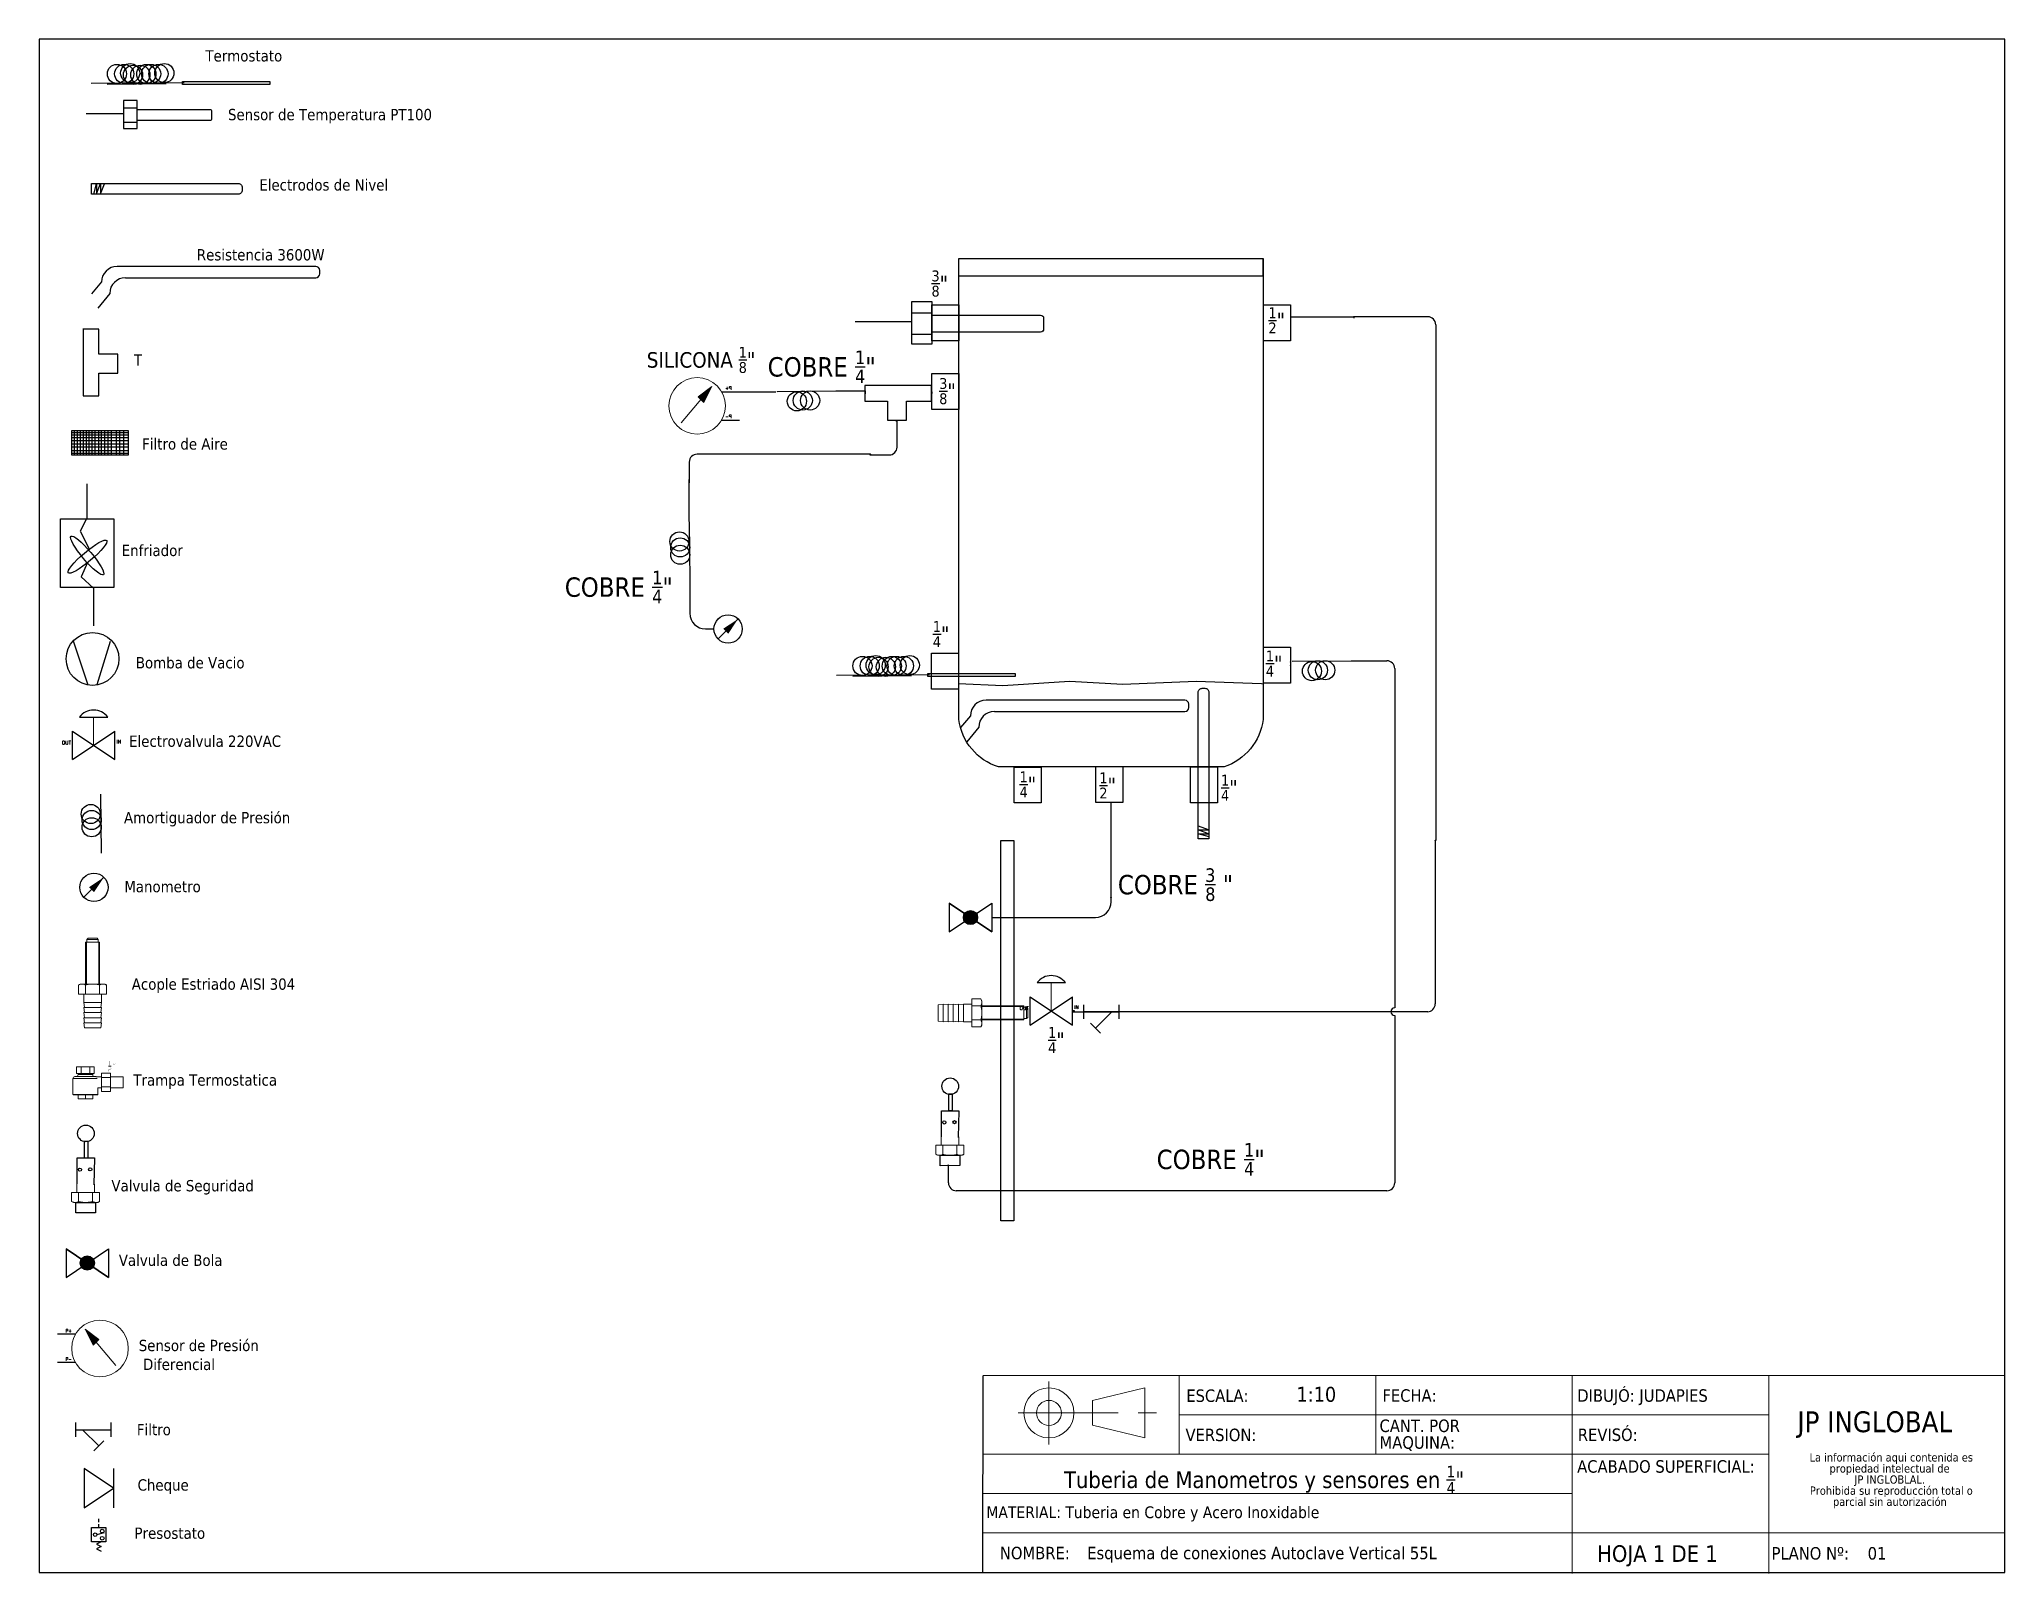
# Model space of a CAD drawing. Header units: millimetres. Extents: x 15 to 265, y 10 to 205.
import ezdxf
from ezdxf.enums import TextEntityAlignment as Align

# ---------------------------------------------------------------- set-up
doc = ezdxf.new("R2010")
doc.units = ezdxf.units.MM
doc.linetypes.add('CENTERX2', pattern=[20.32, 12.7, -2.54, 2.54, -2.54])
for name, color, linetype in [('CONTORNO', 179, 'Continuous'), ('SYMS', 7, 'Continuous'), ('TERMS', 123, 'Continuous'), ('WIRENO', 250, 'Continuous'), ('WIRES', 7, 'Continuous')]:
    doc.layers.add(name, color=color, linetype=linetype)
doc.styles.add('SLDTEXTSTYLE0', font='tahoma.ttf')
doc.styles.add('SLDTEXTSTYLE1', font='tahomabd.ttf')
doc.styles.get("Standard").update_dxf_attribs({"font": 'tahoma.ttf'})
doc.styles.add('WD', font='romans.shx')

# ---------------------------------------------------------------- blocks, each defined once
blk = doc.blocks.new('SW_NOTE_2')
at = {"layer": 'CONTORNO', "color": 0, "char_height": 1.0583, "attachment_point": 2, "style": 'SLDTEXTSTYLE0'}
for s, insert in [('La información aqui contenida es ', (10.29, 1.34)), ('propiedad intelectual de', (10.08, -0.07)), ('JP INGLOBLAL.', (10.1, -1.48)), ('Prohibida su reproducción total o ', (10.3, -2.89)), ('parcial sin autorización', (10.12, -4.3))]:
    blk.add_mtext(s, dxfattribs=dict(at, insert=insert))
blk = doc.blocks.new('SW_NOTE_4')
at = {"color": 0, "linetype": 'Continuous', "lineweight": 0, "char_height": 1.587, "attachment_point": 1, "style": 'SLDTEXTSTYLE0'}
for s, insert in [('CANT. POR ', (0, 2.02)), ('MAQUINA:', (0, -0.1))]:
    blk.add_mtext(s, dxfattribs=dict(at, insert=insert))
blk = doc.blocks.new('HGVA1_DIAPHRAGM_VALVE2')
at = {"color": 7, "linetype": 'Continuous', "lineweight": 0, "ltscale": 3.2258}
for p, q in [((-0.25, 0.5), (0.25, 0.5)), ((0, 0), (0, 0.5))]:
    blk.add_line(p, q, dxfattribs=at)
for p, q in [((-0.375, -0.25), (-0.375, 0.25)), ((-0.375, -0.25), (0.375, 0.25)), ((-0.375, 0.25), (0.375, -0.25)), ((0.375, -0.25), (0.375, 0.25))]:
    blk.add_line(p, q)
at = {"ltscale": 25.4, "flags": 128}
blk.add_lwpolyline([(0.25, 0.5, 0.5), (-0.25, 0.5)], format="xyb", close=True, dxfattribs=at)
at = {"style": 'WD', "flags": 1}
for tag, p in [('INST', (-0.469, 0.748)), ('LOC', (-0.469, 0.587)), ('TAG1', (-0.469, 0.378))]:
    blk.add_attdef(tag, text='', height=0.125, dxfattribs=at).set_placement(p, align=Align.RIGHT)
at = {"style": 'WD'}
blk.add_attdef('TERM01', text='', height=0.0625, dxfattribs=at).set_placement((-0.399, 0.018), align=Align.RIGHT)
for tag, p, height in [('X4TERM01', (-0.375, 0), 0.005), ('X1TERM02', (0.375, 0), 0.005), ('TERM02', (0.406, 0.036), 0.0625), ('RATING1', (0.388, -0.162), 0.125), ('DESC1', (0.388, -0.378), 0.125), ('DESC2', (0.388, -0.562), 0.125), ('DESC3', (0.388, -0.752), 0.125), ('WDTAGALT', (0.388, -0.907), 0.125)]:
    blk.add_attdef(tag, p, '', height=height, dxfattribs=at)
blk.add_attdef('XREF', text='', height=0.0625, rotation=0.0625, dxfattribs=at).set_placement((0.518, 0.271), align=Align.TOP_CENTER)
at = {"style": 'WD', "flags": 1}
for tag, p in [('WDTYPE', (-0.154, -0.127)), ('FAMILY', (-0.143, -0.17)), ('CAT', (-0.143, -0.215)), ('MFG', (-0.141, -0.246)), ('ASSYCODE', (-0.113, -0.275))]:
    blk.add_attdef(tag, text='', height=0.01, dxfattribs=at).set_placement(p, align=Align.CENTER)
blk = doc.blocks.new('HME1_PRESS_M')
blk.add_line((0.036, -0.088), (0.213, 0.089))
blk.add_circle((0.125, 0), 0.125)
blk.add_solid([(0.082, 0.002), (0.126, -0.042), (0.213, 0.089)])
at = {"style": 'WD', "width": 0.7}
for tag, p in [('INST', (0.125, 0.5)), ('LOC', (0.125, 0.344)), ('TAG1', (0.125, 0.188)), ('DESC1', (0.125, -0.344)), ('DESC2', (0.125, -0.5)), ('WDTAGALT', (0.125, -0.812)), ('DESC3', (0.125, -0.656))]:
    blk.add_attdef(tag, text='', height=0.125, dxfattribs=at).set_placement(p, align=Align.CENTER)
blk.add_attdef('TERM01', text='', height=0.0625, dxfattribs=at).set_placement((-0.032, 0.031), align=Align.RIGHT)
at = {"style": 'WD'}
for tag, p, height, flags in [('X4TERM01', (0, 0), 0.005, 1), ('WDTYPE', (0.062, 0.062), 0.01, 1), ('WDBLKNAM', (0.134, 0.001), 0.01, 9), ('X1TERM02', (0.248, 0), 0.005, 1), ('FAMILY', (0.13, -0.035), 0.01, 9)]:
    blk.add_attdef(tag, p, '', height=height, dxfattribs=dict(at, flags=flags))
at = {"style": 'WD', "width": 0.7}
for tag, p, height in [('TERM02', (0.28, 0.031), 0.0625), ('RATING1', (0.281, -0.188), 0.125)]:
    blk.add_attdef(tag, p, '', height=height, dxfattribs=at)
at = {"style": 'WD'}
blk.add_attdef('XREF', text='', height=0.0625, dxfattribs=at).set_placement((-0.031, -0.125), align=Align.RIGHT)
at = {"linetype": 'Continuous', "style": 'WD', "flags": 9}
for tag, p in [('MFG', (0.128, -0.085)), ('ASSYCODE', (0.13, -0.103)), ('CAT', (0.13, -0.066))]:
    blk.add_attdef(tag, p, '', height=0.01, dxfattribs=at)
blk = doc.blocks.new('Acople Estriado')
at = {"color": 7, "linetype": 'Continuous', "lineweight": 15}
for p, q in [((6.78, 5.633), (6.78, 5.138)), ((6.78, 5.633), (6.947, 5.633)), ((6.811, 5.678), (6.796, 5.663)), ((6.796, 5.663), (6.796, 5.633)), ((6.931, 5.663), (6.796, 5.663)), ((6.811, 5.678), (6.916, 5.678)), ((6.931, 5.663), (6.916, 5.678)), ((6.931, 5.633), (6.931, 5.663)), ((6.947, 5.138), (6.947, 5.633)), ((6.721, 5.138), (6.699, 5.126)), ((6.699, 5.126), (6.699, 5.019)), ((6.74, 5.138), (6.721, 5.138)), ((6.864, 5.138), (6.74, 5.138)), ((6.781, 5.126), (6.781, 5.019)), ((6.988, 5.138), (6.864, 5.138)), ((6.946, 5.126), (6.946, 5.019)), ((7.007, 5.138), (6.988, 5.138)), ((7.029, 5.126), (7.007, 5.138)), ((7.029, 5.126), (7.029, 5.019)), ((6.699, 5.019), (6.781, 5.019)), ((6.761, 5.019), (6.761, 4.922)), ((6.761, 4.922), (6.769, 4.862)), ((6.864, 4.922), (6.761, 4.922)), ((6.761, 4.862), (6.769, 4.802)), ((6.864, 4.862), (6.761, 4.862)), ((6.781, 5.019), (6.946, 5.019)), ((6.967, 4.922), (6.864, 4.922)), ((6.967, 4.862), (6.864, 4.862)), ((6.946, 5.019), (7.029, 5.019)), ((6.959, 4.862), (6.967, 4.922)), ((6.959, 4.802), (6.967, 4.862)), ((6.967, 4.922), (6.967, 5.019)), ((6.761, 4.802), (6.769, 4.742)), ((6.864, 4.802), (6.761, 4.802)), ((6.761, 4.742), (6.769, 4.682)), ((6.864, 4.742), (6.761, 4.742)), ((6.761, 4.682), (6.769, 4.622)), ((6.864, 4.682), (6.761, 4.682)), ((6.967, 4.802), (6.864, 4.802)), ((6.967, 4.742), (6.864, 4.742)), ((6.967, 4.682), (6.864, 4.682)), ((6.959, 4.742), (6.967, 4.802)), ((6.959, 4.682), (6.967, 4.742)), ((6.959, 4.622), (6.967, 4.682)), ((6.864, 4.622), (6.769, 4.622)), ((6.959, 4.622), (6.864, 4.622))]:
    blk.add_line(p, q, dxfattribs=at)
at = {"color": 7, "linetype": 'Continuous', "lineweight": 0}
for p, q in [((6.79, 5.633), (6.79, 5.138)), ((6.938, 5.633), (6.938, 5.138))]:
    blk.add_line(p, q, dxfattribs=at)
at = {"color": 7, "linetype": 'Continuous', "lineweight": 15}
for points, knots in [([(6.699, 5.126), (6.706, 5.13), (6.712, 5.133), (6.726, 5.137), (6.733, 5.138), (6.74, 5.138)], [0, 0, 0, 0, 0.5, 0.5, 1, 1, 1, 1]), ([(6.74, 5.138), (6.744, 5.138), (6.747, 5.138), (6.754, 5.137), (6.757, 5.136), (6.768, 5.133), (6.775, 5.13), (6.781, 5.126)], [0, 0, 0, 0, 0.25, 0.25, 0.5, 0.5, 1, 1, 1, 1]), ([(6.864, 5.138), (6.85, 5.138), (6.836, 5.137), (6.808, 5.133), (6.795, 5.13), (6.781, 5.126)], [0, 0, 0, 0, 0.5, 0.5, 1, 1, 1, 1]), ([(6.946, 5.126), (6.933, 5.13), (6.919, 5.133), (6.892, 5.137), (6.878, 5.138), (6.864, 5.138)], [0, 0, 0, 0, 0.5, 0.5, 1, 1, 1, 1]), ([(6.946, 5.126), (6.953, 5.13), (6.96, 5.133), (6.974, 5.137), (6.981, 5.138), (6.988, 5.138)], [0, 0, 0, 0, 0.5, 0.5, 1, 1, 1, 1]), ([(6.988, 5.138), (6.991, 5.138), (6.995, 5.138), (7.002, 5.137), (7.005, 5.136), (7.015, 5.133), (7.022, 5.13), (7.029, 5.126)], [0, 0, 0, 0, 0.25, 0.25, 0.5, 0.5, 1, 1, 1, 1])]:
    blk.add_open_spline(points, degree=3, knots=knots, dxfattribs=at)
blk = doc.blocks.new('Trampo')
for points in [[(117.7, 258.3), (117.2, 257.8), (116.2, 257.8), (115.7, 257.3), (115.7, 256.3), (117.7, 256.3), (117.7, 256.3), (115.6, 256.3), (115.6, 257.3), (116.2, 257.9), (117.2, 257.9), (117.7, 258.4), (117.7, 258.9), (117.2, 259.3), (116.2, 259.3), (115.7, 258.8), (115.6, 258.9), (116.2, 259.4), (117.2, 259.4), (117.7, 258.9)], [(117.2, 260.5), (116.2, 260.5), (116.2, 260.5), (116.6, 260.5), (116.6, 263.5), (116.2, 263), (116.1, 263.1), (116.7, 263.6), (116.7, 263.6), (116.7, 260.5), (117.2, 260.5)], [(119.7, 262.2), (119, 260.7), (118.9, 260.7), (119.6, 262.2)], [(120.5, 262.2), (119.7, 260.7), (119.6, 260.7), (120.4, 262.2)]]:
    blk.add_hatch(color=7).paths.add_polyline_path(points)
at = {"color": 7, "linetype": 'Continuous', "lineweight": 15}
for points in [[(90.5, 251.1), (90.5, 239.8), (90.5, 239.8)], [(92, 252.5), (106.7, 252.5), (106.7, 252.5)], [(93.1, 259.5), (105.5, 259.5), (105.5, 254.7), (93.1, 254.7)], [(93.1, 254.7), (93.1, 259.5), (93.1, 259.5)], [(94.2, 254.7), (94.2, 254), (94.2, 254)], [(96.2, 254.7), (96.2, 259.5), (96.2, 259.5)], [(102.4, 254.7), (102.4, 259.5), (102.4, 259.5)], [(104.5, 254), (104.5, 254.7), (104.5, 254.7)], [(110.7, 252.3), (107.4, 252.3), (107.4, 252.3)], [(117, 255), (110.7, 255), (110.7, 241.9), (117, 241.9)], [(117, 251.8), (110.7, 251.8), (110.7, 251.8)], [(117, 255), (117, 241.9), (117, 241.9)], [(126.1, 252.3), (117, 252.3), (117, 252.3)], [(126.1, 252.3), (126.1, 244.6), (126.1, 244.6)], [(107.9, 239.7), (90.7, 239.7), (90.7, 239.7)], [(104.5, 239.7), (104.5, 236.7), (94.2, 236.7), (94.2, 239.7)], [(99.3, 239.7), (99.3, 236.7), (99.3, 236.7)], [(108.2, 239.8), (108.2, 244.6), (108.2, 244.6)], [(108.2, 244.6), (110.7, 244.6), (110.7, 244.6)], [(117, 245.2), (110.7, 245.2), (110.7, 245.2)], [(117, 244.6), (126.1, 244.6), (126.1, 244.6)]]:
    blk.add_lwpolyline(points, dxfattribs=at)
at = {"color": 8, "linetype": 'Continuous', "lineweight": 15}
for points in [[(107.6, 251.1), (90.5, 251.1), (90.5, 251.1)], [(94.2, 254), (104.5, 254), (104.5, 254)], [(90.5, 239.8), (108.2, 239.8), (108.2, 239.8)]]:
    blk.add_lwpolyline(points, dxfattribs=at)
at = {"color": 7, "linetype": 'Continuous', "lineweight": 20}
blk.add_lwpolyline([(115.6, 260), (117.7, 260), (117.7, 260)], dxfattribs=at)
at = {"color": 7, "linetype": 'Continuous', "lineweight": 15}
for points in [[(91.9, 252.5), (91.1, 252.5), (90.5, 251.9), (90.5, 251.1)], [(92.7, 252.5), (93.5, 252.5), (94.1, 253.2), (94.1, 254)], [(104.5, 254), (104.5, 253.2), (105.1, 252.5), (105.9, 252.5)], [(107.4, 252.3), (107.1, 252.5), (106.9, 252.5), (106.6, 252.5)], [(90.5, 239.9), (90.5, 239.7), (90.6, 239.7), (90.7, 239.7)], [(107.9, 239.7), (108, 239.7), (108.1, 239.7), (108.1, 239.9)]]:
    blk.add_open_spline(points, degree=3, dxfattribs=at)
blk = doc.blocks.new('Valvula Tipo Anillo')
for p, q in [((7.88, 11.213), (7.88, 11.519)), ((7.88, 11.519), (8.084, 11.519)), ((8.084, 11.519), (8.079, 11.203))]:
    blk.add_line(p, q)
at = {"color": 7, "linetype": 'Continuous', "lineweight": 15}
for p, q in [((7.816, 11.006), (7.816, 11.113)), ((7.898, 11.113), (7.816, 11.113)), ((7.878, 11.21), (7.878, 11.113)), ((7.898, 11.006), (7.898, 11.113)), ((8.063, 11.113), (7.898, 11.113)), ((8.063, 11.006), (8.063, 11.113)), ((8.146, 11.113), (8.063, 11.113)), ((8.084, 11.113), (8.084, 11.21)), ((8.146, 11.006), (8.146, 11.113)), ((7.816, 11.006), (7.838, 10.994)), ((7.838, 10.994), (7.857, 10.994)), ((7.857, 10.994), (7.981, 10.994)), ((7.981, 10.994), (8.105, 10.994)), ((8.105, 10.994), (8.124, 10.994)), ((8.124, 10.994), (8.146, 11.006))]:
    blk.add_line(p, q, dxfattribs=at)
for points in [[(7.962, 11.521), (8.01, 11.521), (8.01, 11.713), (7.962, 11.713)], [(8.097, 10.995), (8.097, 10.873), (7.867, 10.871), (7.867, 10.993)]]:
    blk.add_lwpolyline(points, close=True)
for centre, radius in [((7.984, 11.807), 0.0981), ((7.914, 11.381), 0.0185), ((8.035, 11.384), 0.0185)]:
    blk.add_circle(centre, radius)
for points, knots in [([(7.857, 10.994), (7.854, 10.994), (7.85, 10.994), (7.843, 10.995), (7.84, 10.996), (7.829, 10.999), (7.823, 11.002), (7.816, 11.006)], [0, 0, 0, 0, 0.25, 0.25, 0.5, 0.5, 1, 1, 1, 1]), ([(7.898, 11.006), (7.892, 11.002), (7.885, 10.999), (7.871, 10.995), (7.864, 10.994), (7.857, 10.994)], [0, 0, 0, 0, 0.5, 0.5, 1, 1, 1, 1]), ([(7.898, 11.006), (7.912, 11.002), (7.926, 10.999), (7.953, 10.995), (7.967, 10.994), (7.981, 10.994)], [0, 0, 0, 0, 0.5, 0.5, 1, 1, 1, 1]), ([(7.981, 10.994), (7.995, 10.994), (8.009, 10.995), (8.036, 10.999), (8.05, 11.002), (8.063, 11.006)], [0, 0, 0, 0, 0.5, 0.5, 1, 1, 1, 1]), ([(8.105, 10.994), (8.101, 10.994), (8.098, 10.994), (8.091, 10.995), (8.087, 10.996), (8.077, 10.999), (8.07, 11.002), (8.063, 11.006)], [0, 0, 0, 0, 0.25, 0.25, 0.5, 0.5, 1, 1, 1, 1]), ([(8.146, 11.006), (8.139, 11.002), (8.132, 10.999), (8.119, 10.995), (8.112, 10.994), (8.105, 10.994)], [0, 0, 0, 0, 0.5, 0.5, 1, 1, 1, 1])]:
    blk.add_open_spline(points, degree=3, knots=knots, dxfattribs=at)
blk = doc.blocks.new('HGVA1_BALL_VALVE')
h = blk.add_hatch(color=256)
edge = h.paths.add_edge_path()
edge.add_arc((0, 0), 0.125, 0, 360)
at = {"ltscale": 3.2258}
for p, q in [((-0.375, 0.254), (0.375, -0.254)), ((-0.375, -0.254), (0.375, 0.254)), ((-0.375, 0.254), (-0.375, -0.254)), ((0.375, 0.254), (0.375, -0.254))]:
    blk.add_line(p, q, dxfattribs=at)
at = {"ltscale": 25.4, "flags": 128}
blk.add_lwpolyline([(0.375, 0.254), (0.375, -0.254), (-0.375, 0.254), (-0.375, -0.254)], close=True, dxfattribs=at)
at = {"ltscale": 3.2258}
blk.add_circle((0, 0), 0.125, dxfattribs=at)
at = {"ltscale": 25.4}
blk.add_circle((0, 0), 0.125, dxfattribs=at)
at = {"style": 'WD', "flags": 1}
for tag, height, p in [('INST', 0.125, (0.028, 0.678)), ('TAG1', 0.125, (0, 0.307)), ('LOC', 0.125, (0.011, 0.516)), ('FAMILY', 0.01, (-0.482, -0.121)), ('WDTYPE', 0.01, (-0.475, -0.062)), ('CAT', 0.01, (-0.482, -0.165)), ('MFG', 0.01, (-0.481, -0.197)), ('ASSYCODE', 0.01, (-0.453, -0.226))]:
    blk.add_attdef(tag, text='', height=height, dxfattribs=at).set_placement(p, align=Align.CENTER)
at = {"style": 'WD'}
blk.add_attdef('TERM01', text='', height=0.0625, dxfattribs=at).set_placement((-0.399, 0.018), align=Align.RIGHT)
for tag, p, height in [('X4TERM01', (-0.375, 0), 0.005), ('X8TERM02', (0, 0), 0.005), ('TERM02', (0.052, -0.037), 0.0625), ('X1TERM03', (0.375, 0), 0.005), ('TERM03', (0.406, 0.036), 0.0625), ('RATING1', (0.409, -0.162), 0.125), ('DESC1', (0.409, -0.341), 0.125), ('DESC2', (0.409, -0.525), 0.125), ('DESC3', (0.409, -0.715), 0.125), ('WDTAGALT', (0.409, -0.873), 0.125)]:
    blk.add_attdef(tag, p, '', height=height, dxfattribs=at)
blk.add_attdef('XREF', text='', height=0.0625, rotation=0.0625, dxfattribs=at).set_placement((0.541, 0.293), align=Align.TOP_CENTER)
blk = doc.blocks.new('HMT1_DIFFERENTIAL_PRESSURE_GAUGE')
blk.add_hatch(color=7).paths.add_polyline_path([(-0.26, 0.34), (-0.12, 0.06), (-0.02, 0.16)])
for p, q in [((-0.437, 0.25), (-0.75, 0.25)), ((-0.437, -0.25), (-0.75, -0.25))]:
    blk.add_line(p, q)
at = {"color": 7, "linetype": 'Continuous', "lineweight": 0, "ltscale": 645.15999}
for p, q in [((-0.26, 0.34), (0.28, -0.3)), ((-0.26, 0.34), (-0.12, 0.06)), ((-0.26, 0.34), (-0.02, 0.16)), ((-0.12, 0.06), (-0.02, 0.16))]:
    blk.add_line(p, q, dxfattribs=at)
at = {"color": 255, "linetype": 'Continuous', "lineweight": 0, "ltscale": 25.4, "flags": 128}
blk.add_lwpolyline([(-0.26, 0.34), (-0.12, 0.06), (-0.02, 0.16)], close=True, dxfattribs=at)
at = {"color": 7, "linetype": 'Continuous', "lineweight": 0, "ltscale": 645.15999}
blk.add_circle((0, 0), 0.5, dxfattribs=at)
at = {"style": 'WD', "width": 0.7}
for tag, p in [('INST', (-0.01, 0.781)), ('LOC', (-0.01, 0.656)), ('TAG1', (-0.01, 0.531)), ('DESC1', (0.021, -0.625)), ('DESC2', (0.021, -0.75)), ('WDTAGALT', (0.021, -1)), ('DESC3', (0.021, -0.875))]:
    blk.add_attdef(tag, text='', height=0.0938, dxfattribs=at).set_placement(p, align=Align.CENTER)
at = {"style": 'WD'}
for tag, p, height, flags in [('X4TERM01', (-0.75, 0.25), 0.005, 1), ('X1TERM03', (0.5, 0), 0.005, 1), ('X4TERM02', (-0.75, -0.25), 0.005, 1), ('WDBLKNAM', (-0.209, -0.188), 0.01, 9), ('FAMILY', (-0.208, -0.062), 0.01, 9)]:
    blk.add_attdef(tag, p, '', height=height, dxfattribs=dict(at, flags=flags))
at = {"style": 'WD', "width": 0.7}
for tag, p in [('TERM01', (-0.5, 0.281)), ('TERM02', (-0.5, -0.219))]:
    blk.add_attdef(tag, text='', height=0.0625, dxfattribs=at).set_placement(p, align=Align.RIGHT)
for tag, p, height in [('TERM03', (0.531, 0.031), 0.0625), ('RATING1', (0.469, -0.375), 0.0938)]:
    blk.add_attdef(tag, p, '', height=height, dxfattribs=at)
at = {"style": 'WD'}
blk.add_attdef('XREF', text='', height=0.0625, dxfattribs=at).set_placement((-0.438, -0.406), align=Align.RIGHT)
at = {"flags": 1}
blk.add_attdef('WDTYPE', (-0.219, -0.25), '', height=0.01, dxfattribs=at)
at = {"linetype": 'Continuous', "style": 'WD', "flags": 9}
for tag, p in [('ASSYCODE', (-0.208, -0.156)), ('CAT', (-0.208, -0.094)), ('MFG', (-0.208, -0.125))]:
    blk.add_attdef(tag, p, '', height=0.01, dxfattribs=at)
blk = doc.blocks.new('HST1_STRAINER_Y_TYPE')
at = {"ltscale": 3.2258}
for p, q in [((0, 0.125), (0, -0.125)), ((0.625, 0.125), (0.625, -0.125)), ((0, 0), (0.625, 0)), ((0.125, 0), (0.412, -0.287)), ((0.324, -0.376), (0.501, -0.199))]:
    blk.add_line(p, q, dxfattribs=at)
at = {"style": 'WD', "flags": 1}
for tag, height, p in [('INST', 0.125, (0.33, 0.71)), ('TAG1', 0.125, (0.324, 0.34)), ('LOC', 0.125, (0.306, 0.549)), ('FAMILY', 0.01, (1.09, 0.044)), ('CAT', 0.01, (1.09, -0.001)), ('WDTYPE', 0.01, (1.102, -0.093)), ('MFG', 0.01, (1.092, -0.032)), ('ASSYCODE', 0.01, (1.12, -0.061))]:
    blk.add_attdef(tag, text='', height=height, dxfattribs=at).set_placement(p, align=Align.CENTER)
at = {"style": 'WD'}
for tag, height, p in [('WDTAGALT', 0.125, (0.035, 0.2)), ('TERM01', 0.0625, (-0.024, 0.018))]:
    blk.add_attdef(tag, text='', height=height, dxfattribs=at).set_placement(p, align=Align.RIGHT)
for tag, p, height in [('X4TERM01', (0, 0), 0.005), ('RATING1', (0.6, 0.18), 0.125), ('X1TERM03', (0.625, 0), 0.005), ('TERM03', (0.632, 0.013), 0.0625), ('DESC1', (-0.666, -0.258), 0.125), ('DESC2', (-0.666, -0.442), 0.125), ('X8TERM02', (0.412, -0.287), 0.005), ('TERM02', (0.447, -0.365), 0.0625), ('DESC3', (-0.666, -0.632), 0.125)]:
    blk.add_attdef(tag, p, '', height=height, dxfattribs=at)
blk.add_attdef('XREF', text='', height=0.0625, rotation=0.0625, dxfattribs=at).set_placement((0.649, -0.434), align=Align.TOP_CENTER)
blk = doc.blocks.new('HVL1_PRESS_SW')
for p, q in [((-0.031, -0.126), (-0.031, 0.125)), ((-0.031, 0.125), (0.219, 0.125)), ((0.061, 0.005), (0.198, 0.04)), ((0.094, 0.222), (0.094, 0.282)), ((0.094, 0.125), (0.094, 0.188)), ((0.219, 0.125), (0.219, -0.126)), ((0.219, -0.126), (-0.031, -0.126)), ((0.135, -0.126), (0.052, -0.167)), ((0.052, -0.167), (0.135, -0.209)), ((0.135, -0.209), (0.052, -0.251)), ((0.052, -0.251), (0.135, -0.293))]:
    blk.add_line(p, q)
for centre in [(0.032, 0), (0.156, 0.063), (0.156, -0.063)]:
    blk.add_circle(centre, 0.0314)
at = {"style": 'WD', "width": 0.7}
for tag, height, p in [('INST', 0.125, (-0.062, 0.5)), ('LOC', 0.125, (-0.062, 0.344)), ('TAG1', 0.125, (-0.062, 0.188)), ('TERM01', 0.0625, (-0.062, 0.031)), ('DESC1', 0.125, (-0.062, -0.281)), ('DESC2', 0.125, (-0.062, -0.438)), ('RATING1', 0.125, (0.775, -0.281)), ('WDTAGALT', 0.125, (-0.062, -0.75)), ('DESC3', 0.125, (-0.062, -0.594))]:
    blk.add_attdef(tag, text='', height=height, dxfattribs=at).set_placement(p, align=Align.RIGHT)
at = {"style": 'WD'}
for tag, p, height, flags in [('WDBLKNAM', (0.405, 0.344), 0.01, 9), ('X4TERM01', (0, 0), 0.005, 1), ('WDTYPE', (0.062, 0.062), 0.01, 1), ('X2TERM04', (0.094, 0.281), 0.005, 1), ('X1TERM02', (0.187, 0.063), 0.005, 1), ('FAMILY', (0.406, 0.312), 0.01, 9), ('X1TERM03', (0.187, -0.063), 0.005, 1)]:
    blk.add_attdef(tag, p, '', height=height, dxfattribs=dict(at, flags=flags))
at = {"style": 'WD', "width": 0.7}
for tag, p in [('TERM04', (0.125, 0.25)), ('TERM02', (0.25, 0.094)), ('TERM03', (0.25, -0.031))]:
    blk.add_attdef(tag, p, '', height=0.0625, dxfattribs=at)
at = {"linetype": 'Continuous', "style": 'WD', "flags": 9}
for tag, p in [('ASSYCODE', (0.406, 0.219)), ('CAT', (0.406, 0.281)), ('MFG', (0.406, 0.25))]:
    blk.add_attdef(tag, p, '', height=0.01, dxfattribs=at)
at = {"style": 'WD', "width": 0.7}
blk.add_attdef('TERM05', text='', height=0.0625, dxfattribs=at).set_placement((0.125, -0.406), align=Align.CENTER)
at = {"style": 'WD'}
blk.add_attdef('XREF', (0.281, -0.375), '', height=0.0625, dxfattribs=at)
blk = doc.blocks.new('ColaMarrano')
at = {"layer": 'WIRENO'}
blk.add_line((96.3, 200.92), (96.42, 188.45), dxfattribs=at)
for centre in [(94.22, 196.73), (94.4, 195.47), (94.4, 193.92)]:
    blk.add_circle(centre, 2.03, dxfattribs=at)
blk = doc.blocks.new('HDI1')
for p, q in [((0.0469, 0), (-0.0469, 0.0625)), ((-0.0469, 0.0625), (-0.0469, -0.0625)), ((-0.0469, -0.0625), (0.0469, 0)), ((0.0469, 0.0625), (0.0469, -0.0625))]:
    blk.add_line(p, q)
at = {"style": 'WD'}
for tag, width, p in [('INST', 0.7, (0, 0.8883)), ('LOC', 0.7, (0, 0.7187)), ('DESC1', 0.7, (0, 0.5625)), ('DESC2', 0.7, (0, 0.4062)), ('RATING1', 0.9, (0.0055, 0.0938))]:
    blk.add_attdef(tag, text='', height=0.125, dxfattribs=dict(at, width=width)).set_placement(p, align=Align.CENTER)
blk.add_attdef('TAG1', text='', height=0.125, dxfattribs=at).set_placement((0, 0.25), align=Align.CENTER)
for tag, p, height, flags in [('WDBLKNAM', (0.2047, 0.1329), 0.01, 9), ('FAMILY', (0.2047, 0.1523), 0.01, 9), ('X4TERM01', (-0.0469, 0), 0.0125, 1), ('X1TERM02', (0.0469, 0), 0.0125, 1)]:
    blk.add_attdef(tag, p, '', height=height, dxfattribs=dict(at, flags=flags))
at = {"linetype": 'Continuous', "style": 'WD', "flags": 9}
for tag, p in [('ASSYCODE', (0.2188, 0.0625)), ('MFG', (0.2278, 0.0887)), ('CAT', (0.2297, 0.1082))]:
    blk.add_attdef(tag, text='', height=0.01, dxfattribs=at).set_placement(p, align=Align.CENTER)
at = {"linetype": 'Continuous', "style": 'WD', "flags": 8}
blk.add_attdef('TERM01', text='', height=0.125, dxfattribs=at).set_placement((-0.125, -0.0312), align=Align.TOP_RIGHT)
blk.add_attdef('TERM02', text='', height=0.125, dxfattribs=at).set_placement((0.1094, -0.0314), align=Align.TOP_LEFT)
at = {"style": 'WD', "width": 0.9}
blk.add_attdef('RATING2', text='', height=0.125, dxfattribs=at).set_placement((0.0055, -0.1876), align=Align.TOP_CENTER)
blk = doc.blocks.new('Bomba Vacio')
at = {"layer": 'WIRENO'}
for p, q in [((222.52, 152.69), (218.83, 163.9)), ((224.82, 152.84), (228.2, 163.9))]:
    blk.add_line(p, q, dxfattribs=at)
blk.add_circle((223.65, 159.36), 6.72, dxfattribs=at)
blk = doc.blocks.new('Cooler')
at = {"layer": 'WIRENO'}
for p, q in [((61.05, 155.36), (61.05, 161.29)), ((60.91, 155.36), (59.87, 153.28)), ((59.87, 153.28), (61.37, 150.31)), ((61.09, 147.98), (60.01, 145.56)), ((60.01, 145.56), (62.09, 143.63)), ((62.09, 143.63), (62.09, 137.25))]:
    blk.add_line(p, q, dxfattribs=at)
blk.add_lwpolyline([(56.51, 155.41), (65.57, 155.41), (65.57, 143.72), (56.51, 143.72)], close=True, dxfattribs=at)
for centre, major_axis in [((61.09, 148.97), (-3.26, -2.75)), ((61.05, 149.16), (2.75, -3.26))]:
    blk.add_ellipse(centre, major_axis=major_axis, ratio=0.188132, dxfattribs=at)
blk = doc.blocks.new('Filtro')
at = {"layer": 'WIRENO'}
for p, q in [((95.97, 119.72), (103.12, 119.72)), ((95.97, 119.41), (103.12, 119.41)), ((95.97, 119.07), (103.12, 119.07)), ((95.97, 118.71), (103.12, 118.71)), ((95.97, 118.27), (103.12, 118.27)), ((95.97, 117.88), (103.12, 117.88)), ((96.25, 119.99), (96.25, 116.83)), ((96.62, 119.95), (96.62, 116.79)), ((97.03, 119.95), (97.03, 116.79)), ((97.4, 119.95), (97.4, 116.79)), ((97.77, 119.99), (97.77, 116.83)), ((98.1, 119.99), (98.1, 116.83)), ((98.51, 119.99), (98.51, 116.83)), ((98.88, 119.95), (98.88, 116.79)), ((99.33, 119.99), (99.33, 116.83)), ((99.7, 119.99), (99.7, 116.83)), ((100.11, 119.99), (100.11, 116.83)), ((100.52, 119.99), (100.52, 116.83)), ((100.98, 119.99), (100.98, 116.83)), ((101.59, 119.99), (101.59, 116.83)), ((102.04, 119.99), (102.04, 116.83)), ((102.54, 119.99), (102.54, 116.83)), ((95.97, 117.41), (103.12, 117.41)), ((95.97, 117.08), (103.12, 117.08))]:
    blk.add_line(p, q, dxfattribs=at)
blk.add_lwpolyline([(95.95, 119.98), (103.11, 119.98), (103.11, 116.82), (95.95, 116.82)], close=True, dxfattribs=at)
blk = doc.blocks.new('TT')
at = {"layer": 'WIRENO'}
for p, q in [((59.03, 150.75), (59.05, 142.17)), ((61.02, 150.66), (59.05, 150.66)), ((61.02, 147.48), (61.02, 150.66)), ((63.45, 147.48), (61.02, 147.48)), ((61.02, 142.17), (61.02, 145.05)), ((61.02, 145.05), (63.45, 145.05)), ((63.45, 145.05), (63.45, 147.48)), ((59.05, 142.17), (61.02, 142.17))]:
    blk.add_line(p, q, dxfattribs=at)
blk = doc.blocks.new('Nivel')
at = {"layer": 'WIRENO'}
for p, q in [((103.38, 60.01), (103.74, 61.39)), ((103.74, 61.39), (103.74, 60.1)), ((103.74, 60.1), (104.25, 61.39)), ((104.25, 61.39), (104.25, 60.07)), ((104.25, 60.07), (104.74, 61.36))]:
    blk.add_line(p, q, dxfattribs=at)
blk.add_lwpolyline([(103.12, 61.39), (121.77, 61.39, -0.414214), (122.27, 60.89), (122.27, 60.54, -0.414214), (121.77, 60.04), (103.12, 60.04)], format="xyb", close=True, dxfattribs=at)
blk = doc.blocks.new('PT100')
at = {"layer": 'WIRENO'}
for p, q in [((92.1, 58.19), (82.46, 58.19)), ((92, 59.72), (95.38, 59.72)), ((92, 56.1), (95.38, 56.1))]:
    blk.add_line(p, q, dxfattribs=at)
blk.add_lwpolyline([(95.5, 61.6), (92, 61.6), (92, 54.47), (95.5, 54.47)], close=True, dxfattribs=at)
blk.add_lwpolyline([(95.5, 59.35), (113.92, 59.35, -0.414214), (114.42, 58.85), (114.42, 56.97, -0.414214), (113.92, 56.47), (95.5, 56.47)], format="xyb", close=True, dxfattribs=at)
blk = doc.blocks.new('Tanque')
for points in [[(75.9, 173.87), (75.9, 178.44), (79.33, 178.44), (79.33, 173.87)], [(118.07, 173.87), (118.07, 178.44), (121.5, 178.44), (121.5, 173.87)], [(75.9, 165.16), (75.9, 169.73), (79.33, 169.73), (79.33, 165.16)], [(75.85, 129.57), (75.85, 134.14), (79.28, 134.14), (79.28, 129.57)], [(118.07, 130.33), (118.07, 134.9), (121.5, 134.9), (121.5, 130.33)], [(86.35, 115.1), (86.35, 119.67), (89.77, 119.67), (89.77, 115.1)], [(96.73, 115.15), (96.73, 119.72), (100.16, 119.72), (100.16, 115.15)], [(108.8, 115.12), (108.8, 119.69), (112.22, 119.69), (112.22, 115.12)]]:
    blk.add_lwpolyline(points, close=True)
at = {"layer": 'WIRENO'}
blk.add_lwpolyline([(79.31, 184.35), (118.03, 184.35), (118.03, 125.73, -0.284919), (113.06, 119.68), (84.34, 119.68, -0.288904), (79.31, 125.73)], format="xyb", close=True, dxfattribs=at)
blk.add_lwpolyline([(79.33, 184.35), (117.99, 184.35), (117.99, 182.08), (79.33, 182.08)], close=True, dxfattribs=at)
blk = doc.blocks.new('WDDOT')
for radius in [0.03, 0.0187, 0.00929]:
    blk.add_circle((0, 0), radius)
blk = doc.blocks.new('TErmos')
at = {"layer": 'WIRENO'}
blk.add_lwpolyline([(127.86, 65.46), (127.86, 65.09), (116.77, 65.09), (116.77, 65.46)], close=True, dxfattribs=at)
at = {"layer": 'WIRENO', "xscale": 0.6, "yscale": 0.6, "zscale": 0.6, "rotation": 270}
for p in [(-7.92, 123.07), (-5.87, 122.95), (-3.58, 123.07)]:
    blk.add_blockref('ColaMarrano', p, dxfattribs=at)

msp = doc.modelspace()

# ---------------------------------------------------------------- linework, layer by layer
at = {"color": 7, "linetype": 'Continuous'}
for p, q in [((265, 205), (15, 205)), ((15, 205), (15, 10)), ((265, 10), (265, 205)), ((15, 10), (265, 10))]:
    msp.add_line(p, q, dxfattribs=at)
at = {"color": 7, "linetype": 'CENTERX2', "lineweight": 0}
for p, q in [((265, 51.17), (265, 10)), ((143.43, 34.29), (143.43, 26.3)), ((139.53, 30.32), (157.1, 30.32)), ((134.96, 10), (265, 10))]:
    msp.add_line(p, q, dxfattribs=at)
at = {"color": 7, "linetype": 'Continuous', "lineweight": 0}
for p, q in [((265, 35.07), (135, 35.07)), ((160, 35.09), (160, 25.07)), ((185, 35.07), (185, 25.07)), ((210, 35.07), (210, 9.87)), ((235, 35.07), (235, 9.9)), ((155.64, 33.5), (148.97, 31.91)), ((155.64, 27.15), (155.64, 33.5)), ((148.97, 31.91), (148.97, 28.74)), ((235, 30.07), (160, 30.07)), ((148.97, 28.74), (155.64, 27.15)), ((235, 25.07), (134.99, 25.07)), ((210, 20.07), (134.99, 20.07)), ((265, 15.07), (134.99, 15.07))]:
    msp.add_line(p, q, dxfattribs=at)
at = {"color": 7, "linetype": 'Continuous', "lineweight": 30}
msp.add_line((135.02, 34.97), (134.96, 10), dxfattribs=at)
at = {"color": 7, "linetype": 'Continuous', "lineweight": 0}
for radius in [3.18, 1.59]:
    msp.add_circle((143.43, 30.32), radius, dxfattribs=at)
at = {"layer": 'WIRENO'}
for p, q in [((50.17, 176.12), (24.9, 176.12)), ((50.67, 175.18), (50.67, 175.62)), ((22.91, 174.14), (21.65, 172.64)), ((23.95, 172.69), (22.45, 170.83)), ((25.96, 174.68), (50.17, 174.68)), ((131.94, 123.07), (137.57, 122.83)), ((137.57, 122.83), (146.06, 123.39)), ((146.06, 123.39), (152.84, 122.99)), ((152.84, 122.99), (162.16, 123.38)), ((162.16, 123.38), (170.48, 123.06)), ((170.47, 123.06), (170.68, 123.05)), ((160.71, 120.95), (135.43, 120.95)), ((161.21, 120.01), (161.21, 120.45)), ((133.44, 118.96), (132.18, 117.47)), ((134.49, 117.51), (132.99, 115.65)), ((136.49, 119.51), (160.71, 119.51))]:
    msp.add_line(p, q, dxfattribs=at)
for points in [[(44.31, 199.64), (44.31, 199.26), (33.22, 199.26), (33.22, 199.64)], [(137.3, 103.09), (138.94, 103.09), (138.94, 54.72), (137.3, 54.72)]]:
    msp.add_lwpolyline(points, close=True, dxfattribs=at)
for centre, radius, start, end in [((24.9, 174.12), 2, 90, 180), ((50.17, 175.62), 0.5, 0, 90), ((50.17, 175.18), 0.5, 270, 0), ((25.96, 172.68), 2, 90, 180), ((135.43, 118.95), 2, 90, 180), ((160.71, 120.45), 0.5, 0, 90), ((160.71, 120.01), 0.5, 270, 0), ((136.49, 117.51), 2, 90, 180)]:
    msp.add_arc(centre, radius, start, end, dxfattribs=at)
at = {"layer": 'WIRES'}
for p, q in [((174.14, 169.71), (182.21, 169.71)), ((191.76, 169.7), (182.19, 169.7)), ((182.19, 169.7), (182.19, 169.52)), ((192.62, 168.71), (192.62, 103.12)), ((104.08, 160.18), (108.7, 160.18)), ((108.7, 160.18), (108.7, 160.23)), ((116.33, 160.28), (120.07, 160.28)), ((120, 160.18), (120, 160.08)), ((120.07, 160.28), (120.07, 159.92)), ((128.56, 159.94), (128.56, 160.18)), ((124.1, 156.45), (123.94, 156.45)), ((124.1, 153.14), (124.1, 156.45)), ((97.67, 151.24), (97.67, 148.61)), ((120.7, 152.24), (98.67, 152.24)), ((120.7, 152.24), (120.7, 152.14)), ((120.7, 152.14), (123.1, 152.14)), ((97.67, 143.66), (97.67, 149.01)), ((97.74, 136.17), (97.74, 132.01)), ((99.74, 130.01), (100.82, 130.01)), ((174.14, 125.79), (174.14, 125.83)), ((174.15, 125.34), (174.15, 125.38)), ((181.85, 125.97), (186.42, 125.97)), ((187.42, 124.97), (187.42, 81.83)), ((151.34, 95.72), (151.34, 107.9)), ((192.62, 103.12), (192.57, 103.12)), ((192.57, 103.12), (192.57, 82.33)), ((151.34, 95.31), (151.34, 95.88)), ((136.15, 93.31), (149.34, 93.31)), ((146.67, 81.43), (146.42, 81.43)), ((146.42, 81.33), (152.32, 81.33)), ((146.67, 81.33), (146.67, 81.43)), ((182.16, 81.33), (152.3, 81.33)), ((191.61, 81.33), (182.16, 81.33)), ((187.42, 80.84), (187.42, 59.57)), ((130.64, 61.8), (130.58, 61.8)), ((130.64, 59.57), (130.64, 61.8)), ((186.42, 58.57), (131.64, 58.57))]:
    msp.add_line(p, q, dxfattribs=at)
for centre, radius, start, end in [((191.62, 168.71), 1, 0, 90), ((123.1, 153.14), 1, 270, 0), ((98.67, 151.24), 1, 90, 180), ((99.74, 132.01), 2, 180, 270), ((186.42, 124.97), 1, 0, 90), ((149.34, 95.31), 2, 270, 0), ((187.42, 81.34), 0.5, 90, 270), ((191.57, 82.33), 1, 270, 0), ((131.64, 59.57), 1, 180, 270), ((186.42, 59.57), 1, 270, 0)]:
    msp.add_arc(centre, radius, start, end, dxfattribs=at)

# ---------------------------------------------------------------- block references
for name, p, xscale, yscale, zscale in [('Acople Estriado', (-52.35, 29.36), 10.8, 10.8, 10.8), ('Trampo', (3.06, 27.81), 0.17928, 0.17928, 0.17928), ('Valvula Tipo Anillo', (44.64, -55.66), 10.8, 10.8, 10.8), ('Valvula Tipo Anillo', (-65.3, -61.66), 10.8, 10.8, 10.8)]:
    msp.add_blockref(name, p, dxfattribs=dict(xscale=xscale, yscale=yscale, zscale=zscale))
at = {"xscale": 10.8, "yscale": 10.8, "zscale": 10.8, "rotation": 270}
msp.add_blockref('Acople Estriado', (79.4, 155.31), dxfattribs=at)
at = {"color": 7, "linetype": 'Continuous', "lineweight": 0}
msp.add_blockref('SW_NOTE_4', (185.48, 27.45), dxfattribs=at)
at = {"layer": 'CONTORNO', "color": 7}
msp.add_blockref('SW_NOTE_2', (240.28, 23.85), dxfattribs=at)
at = {"layer": 'SYMS'}
for p in [(182.19, 169.7), (120.7, 152.24), (120.7, 152.14), (192.57, 103.12), (151.34, 95.88), (146.67, 81.33)]:
    msp.add_blockref('WDDOT', p, dxfattribs=at)
ref = msp.add_blockref('HMT1_DIFFERENTIAL_PRESSURE_GAUGE', (98.68, 158.38), dxfattribs=dict(at, xscale=-7.199999999999999, yscale=7.199999999999999, zscale=7.199999999999999))
ref.add_attrib('TERM02', 'P-', dxfattribs={"layer": 'TERMS', "height": 0.45, "style": 'WD', "text_generation_flag": 2, "width": 0.7}).set_placement((102.28, 156.81), align=Align.RIGHT)
ref.add_attrib('TERM01', 'P+', dxfattribs={"layer": 'TERMS', "height": 0.45, "style": 'WD', "text_generation_flag": 2, "width": 0.7}).set_placement((102.28, 160.41), align=Align.RIGHT)
for name, p, xscale, yscale, zscale in [('HME1_PRESS_M', (100.82, 130.01), 14.4, 14.4, 14.4), ('HME1_PRESS_M', (20.15, 97.15), 14.4, 14.4, 14.4), ('HGVA1_BALL_VALVE', (133.45, 93.31), 7.199999999999999, 7.199999999999999, 7.199999999999999), ('HST1_STRAINER_Y_TYPE', (152.32, 81.33), -7.199999999999999, 7.199999999999999, 7.199999999999999), ('HGVA1_BALL_VALVE', (21.1, 49.37), 7.199999999999999, 7.199999999999999, 7.199999999999999), ('HST1_STRAINER_Y_TYPE', (19.59, 28.18), 7.199999999999999, 7.199999999999999, 7.199999999999999), ('HDI1', (22.57, 20.73), 40, 40, 40), ('HVL1_PRESS_SW', (21.88, 14.83), 7.199999999999999, 7.199999999999999, 7.199999999999999)]:
    msp.add_blockref(name, p, dxfattribs=dict(at, xscale=xscale, yscale=yscale, zscale=zscale))
ref = msp.add_blockref('HGVA1_DIAPHRAGM_VALVE2', (21.91, 115.2), dxfattribs=dict(at, xscale=7.199999999999999, yscale=7.199999999999999, zscale=7.199999999999999))
ref.add_attrib('TERM01', 'OUT', dxfattribs={"layer": 'TERMS', "height": 0.45, "style": 'WD'}).set_placement((19.03, 115.33), align=Align.RIGHT)
ref.add_attrib('TERM02', 'IN', (24.84, 115.45), dxfattribs={"layer": 'TERMS', "height": 0.45, "style": 'WD'})
ref = msp.add_blockref('HGVA1_DIAPHRAGM_VALVE2', (143.72, 81.43), dxfattribs=dict(at, xscale=7.199999999999999, yscale=7.199999999999999, zscale=7.199999999999999))
ref.add_attrib('TERM01', 'OUT', dxfattribs={"layer": 'TERMS', "height": 0.45, "style": 'WD'}).set_placement((140.85, 81.56), align=Align.RIGHT)
ref.add_attrib('TERM02', 'IN', (146.65, 81.69), dxfattribs={"layer": 'TERMS', "height": 0.45, "style": 'WD'})
ref = msp.add_blockref('HMT1_DIFFERENTIAL_PRESSURE_GAUGE', (22.72, 38.51), dxfattribs=dict(at, xscale=7.199999999999999, yscale=7.199999999999999, zscale=7.199999999999999))
ref.add_attrib('TERM02', 'P-', dxfattribs={"layer": 'TERMS', "height": 0.45, "style": 'WD', "width": 0.7}).set_placement((19.12, 36.93), align=Align.RIGHT)
ref.add_attrib('TERM01', 'P+', dxfattribs={"layer": 'TERMS', "height": 0.45, "style": 'WD', "width": 0.7}).set_placement((19.12, 40.53), align=Align.RIGHT)
at = {"layer": 'WIRENO', "xscale": 0.6, "yscale": 0.6, "zscale": 0.6}
for p, rotation in [((-91.48, 257.24), 270), ((-89.43, 257.12), 270), ((-87.13, 257.24), 270), ((229.4, 102.43), 90), ((294.92, 68.12), 90)]:
    msp.add_blockref('ColaMarrano', p, dxfattribs=dict(at, rotation=rotation))
at = {"layer": 'WIRENO'}
for name, p, xscale, yscale, zscale in [('PT100', (-20.29, 166.42), 0.5, 0.5, 0.5), ('PT100', (56.93, 125.41), 0.75, 0.75, 0.75), ('Cooler', (-24.69, 27.48), 0.75, 0.75, 0.75), ('ColaMarrano', (39.89, 23.1), 0.6, 0.6, 0.6), ('Bomba Vacio', (-90.05, 46.52), 0.5, 0.5, 0.5), ('ColaMarrano', (-34.98, -11.56), 0.6, 0.6, 0.6)]:
    msp.add_blockref(name, p, dxfattribs=dict(at, xscale=xscale, yscale=yscale, zscale=zscale))
for name, p in [('Nivel', (-81.46, 125.27)), ('Tanque', (52.65, -7.22)), ('TT', (-38.45, 17.48)), ('Filtro', (-76.82, 35.28)), ('TErmos', (11.27, 58.88))]:
    msp.add_blockref(name, p, dxfattribs=at)
for name, p, rotation in [('TT', (-22.16, 220.01), 270), ('Nivel', (223.81, 0.2), 90)]:
    msp.add_blockref(name, p, dxfattribs=dict(at, rotation=rotation))

# ---------------------------------------------------------------- texts
at = {"char_height": 1.44, "attachment_point": 1}
for s, insert in [('\\A1;Termostato', (36.13, 203.62)), ('\\A1;Sensor de Temperatura PT100', (39, 196.15)), ('\\A1;Electrodos de Nivel', (42.98, 187.21)), ('\\A1;Resistencia 3600W', (35.04, 178.32)), ('\\A1;T', (27.03, 164.94)), ('\\A1;Filtro de Aire', (28.08, 154.26)), ('\\A1;Enfriador', (25.48, 140.72)), ('\\A1;Bomba de Vacio', (27.28, 126.44)), ('\\A1;Electrovalvula 220VAC', (26.42, 116.46)), ('\\A1;Amortiguador de Presión', (25.77, 106.74)), ('\\A1;Manometro', (25.81, 97.97)), ('\\A1;Acople Estriado AISI 304', (26.76, 85.57)), ('\\A1;Trampa Termostatica', (26.97, 73.37)), ('\\A1;Valvula de Seguridad', (24.17, 59.93)), ('\\A1;Valvula de Bola', (25.11, 50.45)), ('\\A1;Sensor de Presión\\P Diferencial', (27.65, 39.61)), ('\\A1;Filtro', (27.41, 28.91)), ('\\A1;Cheque', (27.5, 21.87)), ('\\A1;Presostato', (27.11, 15.74))]:
    msp.add_mtext_dynamic_manual_height_columns(s, width=44.8708, gutter_width=1, heights=[0], dxfattribs=dict(at, insert=insert))
at = {"color": 7, "linetype": 'Continuous', "lineweight": 0, "attachment_point": 1, "style": 'SLDTEXTSTYLE0'}
for s, insert, char_height in [('ESCALA:', (160.9, 33.3), 1.587), ('FECHA:', (185.85, 33.32), 1.587), ('VERSION:', (160.8, 28.31), 1.587), ('REVISÓ:', (210.7, 28.33), 1.587), ('MATERIAL: Tuberia en Cobre y Acero Inoxidable', (135.47, 18.43), 1.5), ('\\pi-4.7625,l6.35,t12.7;NOMBRE:^IEsquema de conexiones Autoclave Vertical 55L', (135.6, 13.29), 1.5875), ('HOJA 1 DE 1', (213.16, 13.48), 2.1167), ('PLANO Nº:    01', (235.35, 13.25), 1.5875)]:
    msp.add_mtext(s, dxfattribs=dict(at, insert=insert, char_height=char_height))
at = {"layer": 'CONTORNO', "color": 7}
for s, insert, char_height, attachment_point, style in [('1:10', (177.44, 33.63), 1.905, 2, 'SLDTEXTSTYLE0'), ('DIBUJÓ: JUDAPIES', (210.63, 33.32), 1.5875, 1, 'SLDTEXTSTYLE0'), ('\\A1;Tuberia de Manometros y sensores en {\\H0.7x;\\S1/4;}" ', (170.8, 23.59), 2.1167, 2, 'SLDTEXTSTYLE1'), ('ACABADO SUPERFICIAL:', (210.62, 24.3), 1.5875, 1, 'SLDTEXTSTYLE0')]:
    msp.add_mtext(s, dxfattribs=dict(at, insert=insert, char_height=char_height, attachment_point=attachment_point, style=style))
at = {"layer": 'CONTORNO', "insert": (238.63, 30.51), "char_height": 2.6458, "attachment_point": 1, "style": 'SLDTEXTSTYLE1'}
msp.add_mtext('JP INGLOBAL', dxfattribs=at)
at = {"layer": 'WIRENO', "attachment_point": 1}
for s, width, insert, char_height in [('\\A1;{\\H0.7x;\\S3/8;}" ', 3.0053, (128.49, 175.6), 1.9756), ('\\A1;{\\H0.7x;\\S1/2;}" ', 3.0053, (171.35, 170.92), 1.9756), ('\\A1;SILICONA {\\H0.7x;\\S1/8;}" ', 19.6878, (92.27, 165.89), 1.9756), ('\\A1;COBRE {\\H0.7x;\\S1/4;}"', 15.0949, (107.65, 165.42), 2.4694), ('\\A1;{\\H0.7x;\\S3/8;}" ', 3.0053, (129.47, 161.92), 1.9756), ('\\A1;COBRE {\\H0.7x;\\S1/4;}"', 15.0949, (81.84, 137.41), 2.4694), ('\\A1;{\\H0.7x;\\S1/4;}" ', 3.0053, (128.66, 131.02), 1.9756), ('\\A1;{\\H0.7x;\\S1/4;}" ', 3.0053, (171.02, 127.27), 1.9756), ('\\A1;{\\H0.7x;\\S1/4;}" ', 3.0053, (139.69, 111.9), 1.9756), ('\\A1;{\\H0.7x;\\S1/2;}" ', 3.0053, (149.84, 111.77), 1.9756), ('\\A1;{\\H0.7x;\\S1/4;}" ', 3.0053, (165.32, 111.48), 1.9756), ('\\A1;COBRE {\\H0.7x;\\S3/8;} "', 15.0949, (152.19, 99.57), 2.4694), ('\\A1;{\\H0.7x;\\S1/4;}" ', 3.0053, (143.32, 79.39), 1.9756), ('\\A1;COBRE {\\H0.7x;\\S1/4;}"', 15.0949, (157.13, 64.63), 2.4694)]:
    msp.add_mtext_dynamic_manual_height_columns(s, width=width, gutter_width=12.35, heights=[0], dxfattribs=dict(at, insert=insert, char_height=char_height))

doc.saveas('drawing.dxf')
